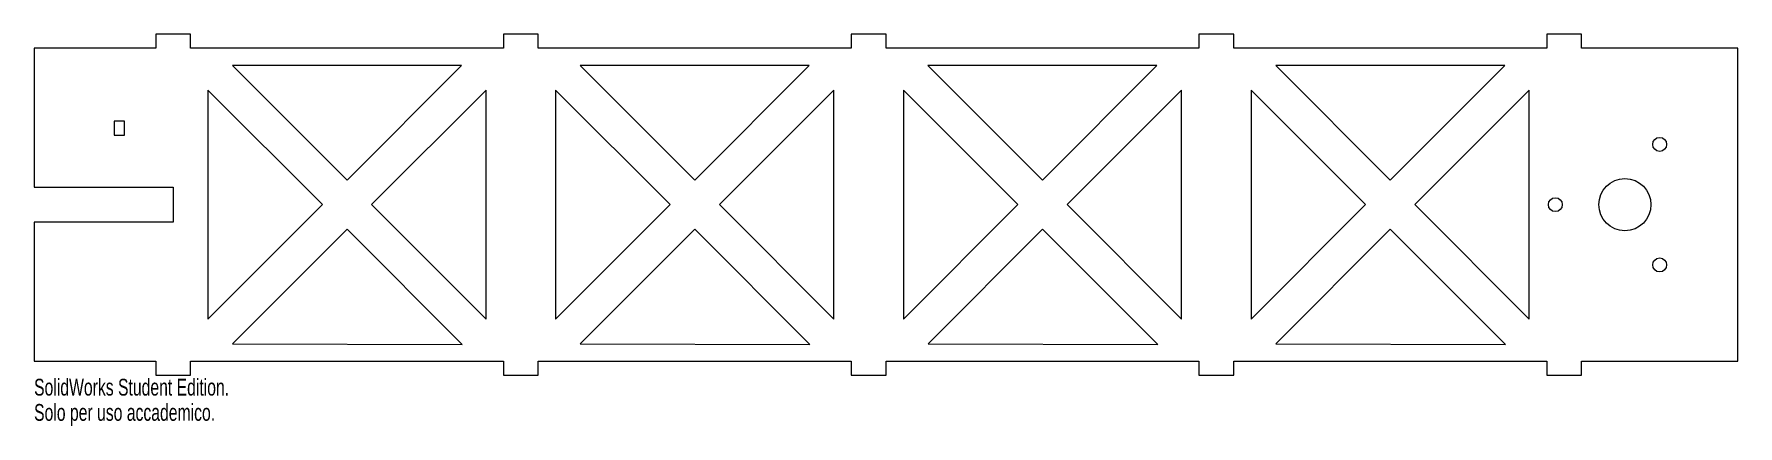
# Model space of a CAD drawing. Header units: millimetres. Extents: x 0 to 490, y -19 to 94.
import ezdxf

# ---------------------------------------------------------------- set-up
doc = ezdxf.new("R2010")
doc.units = ezdxf.units.MM
doc.styles.add('SLDTEXTSTYLE0', font='TXT', dxfattribs={"width": 0.7})

msp = doc.modelspace()

# ---------------------------------------------------------------- linework, layer by layer
at = {"color": 7, "linetype": 'Continuous', "lineweight": 15}
for p, q in [((35, 94), (35, 90)), ((45, 94), (35, 94)), ((45, 90), (45, 94)), ((135, 94), (135, 90)), ((145, 94), (135, 94)), ((145, 90), (145, 94)), ((235, 94), (235, 90)), ((245, 94), (235, 94)), ((245, 90), (245, 94)), ((335, 94), (335, 90)), ((345, 94), (335, 94)), ((345, 90), (345, 94)), ((435, 94), (435, 90)), ((445, 94), (435, 94)), ((445, 90), (445, 94)), ((0, 90), (0, 50)), ((35, 90), (0, 90)), ((135, 90), (45, 90)), ((235, 90), (145, 90)), ((335, 90), (245, 90)), ((435, 90), (345, 90)), ((490, 90), (445, 90)), ((490, 0), (490, 90)), ((57.07, 85), (90, 52.07)), ((122.93, 85), (57.07, 85)), ((90, 52.07), (122.93, 85)), ((157.07, 85), (190, 52.07)), ((222.93, 85), (157.07, 85)), ((190, 52.07), (222.93, 85)), ((257.07, 85), (290, 52.07)), ((322.93, 85), (257.07, 85)), ((290, 52.07), (322.93, 85)), ((357.07, 85), (390, 52.07)), ((422.93, 85), (357.07, 85)), ((390, 52.07), (422.93, 85)), ((82.93, 45), (50, 77.93)), ((50, 77.93), (50, 12.07)), ((130, 77.93), (97.07, 45)), ((130, 12.07), (130, 77.93)), ((182.93, 45), (150, 77.93)), ((150, 77.93), (150, 12.07)), ((230, 77.93), (197.07, 45)), ((230, 12.07), (230, 77.93)), ((282.93, 45), (250, 77.93)), ((250, 77.93), (250, 12.07)), ((330, 77.93), (297.07, 45)), ((330, 12.07), (330, 77.93)), ((382.93, 45), (350, 77.93)), ((350, 77.93), (350, 12.07)), ((430, 77.93), (397.07, 45)), ((430, 12.07), (430, 77.93)), ((26, 69), (23, 69)), ((23, 69), (23, 65)), ((26, 65), (26, 69)), ((23, 65), (26, 65)), ((0, 50), (40, 50)), ((40, 50), (40, 40)), ((50, 12.07), (82.93, 45)), ((97.07, 45), (130, 12.07)), ((150, 12.07), (182.93, 45)), ((197.07, 45), (230, 12.07)), ((250, 12.07), (282.93, 45)), ((297.07, 45), (330, 12.07)), ((350, 12.07), (382.93, 45)), ((397.07, 45), (430, 12.07)), ((40, 40), (0, 40)), ((0, 40), (0, 0)), ((90, 37.93), (57.08, 5.01)), ((123.14, 4.78), (90, 37.93)), ((190, 37.93), (157.08, 5.01)), ((223.14, 4.78), (190, 37.93)), ((290, 37.93), (257.08, 5.01)), ((323.14, 4.78), (290, 37.93)), ((390, 37.93), (357.08, 5.01)), ((423.14, 4.78), (390, 37.93)), ((57.08, 5.01), (123.14, 4.78)), ((157.08, 5.01), (223.14, 4.78)), ((257.08, 5.01), (323.14, 4.78)), ((357.08, 5.01), (423.14, 4.78)), ((0, 0), (35, 0)), ((35, 0), (35, -4)), ((45, 0), (135, 0)), ((45, -4), (45, 0)), ((135, 0), (135, -4)), ((145, 0), (235, 0)), ((145, -4), (145, 0)), ((235, 0), (235, -4)), ((245, 0), (335, 0)), ((245, -4), (245, 0)), ((335, 0), (335, -4)), ((345, 0), (435, 0)), ((345, -4), (345, 0)), ((435, 0), (435, -4)), ((445, 0), (490, 0)), ((445, -4), (445, 0)), ((35, -4), (45, -4)), ((135, -4), (145, -4)), ((235, -4), (245, -4)), ((335, -4), (345, -4)), ((435, -4), (445, -4))]:
    msp.add_line(p, q, dxfattribs=at)
for centre, radius in [((467.5, 62.32), 2), ((457.5, 45), 7.5), ((437.5, 45), 2), ((467.5, 27.68), 2)]:
    msp.add_circle(centre, radius, dxfattribs=at)

# ---------------------------------------------------------------- texts
at = {"color": 7, "linetype": 'Continuous', "char_height": 4.8336, "attachment_point": 1, "style": 'SLDTEXTSTYLE0'}
for s, insert in [('SolidWorks Student Edition.', (0, -5.02)), ('Solo per uso accademico.', (0, -12.27))]:
    msp.add_mtext(s, dxfattribs=dict(at, insert=insert))

doc.saveas('drawing.dxf')
